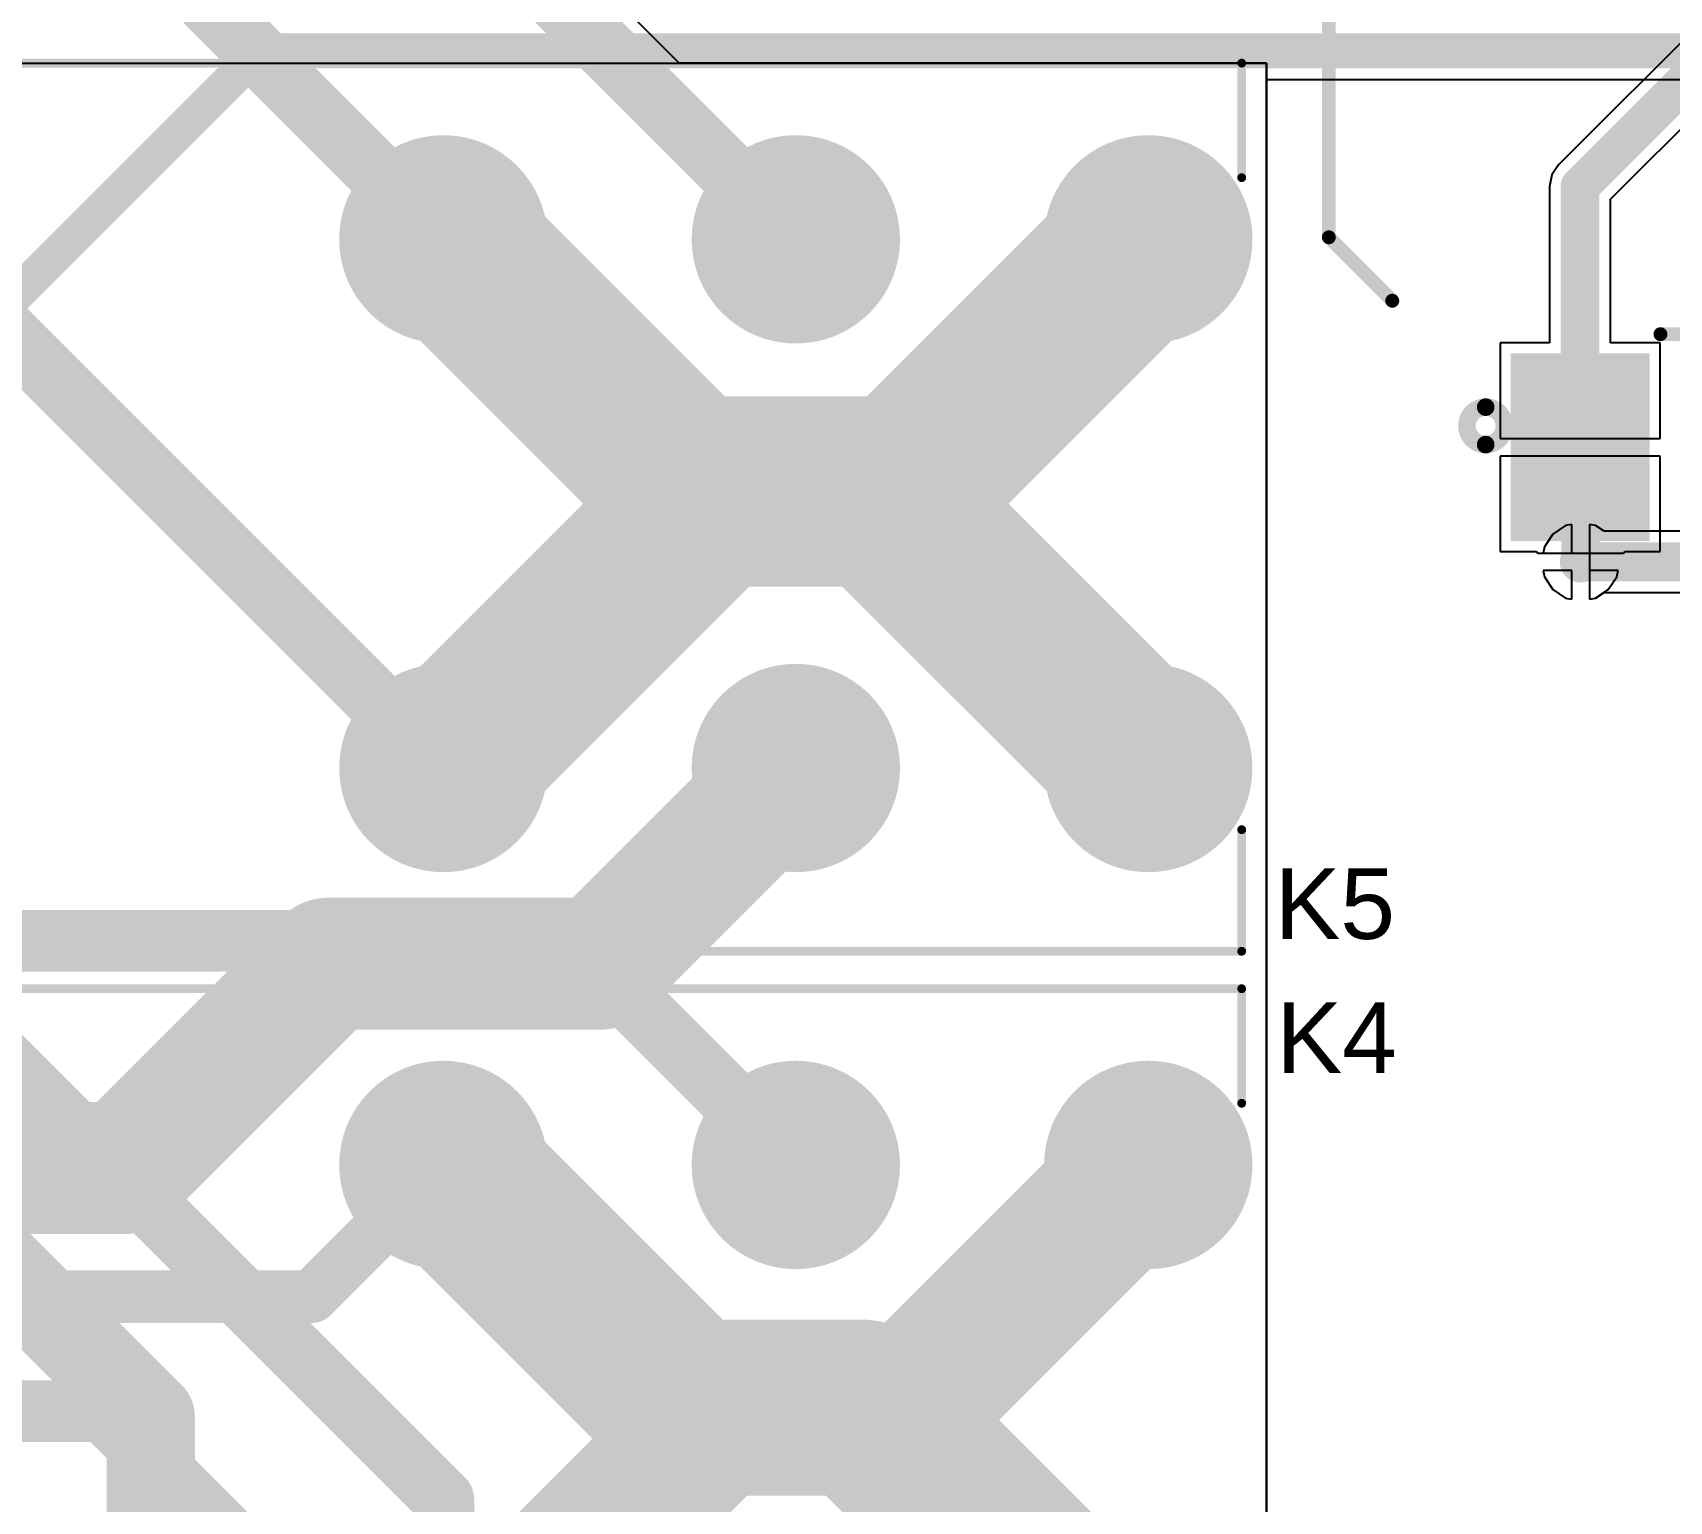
# Model space of a CAD drawing. Header units: millimetres. Extents: x 0 to 214, y 0 to 214.
# Drawn here: x 1.248 to 2.177, y 3.043 to 3.876 of the extents above; entities that cross this region are included whole.
import ezdxf

# ---------------------------------------------------------------- set-up
doc = ezdxf.new("R2010")
doc.units = ezdxf.units.MM
doc.header["$MEASUREMENT"] = 0
for name, color, linetype in [('BottomLayer', 5, 'Continuous'), ('BottomSolder', 6, 'Continuous'), ('MultiLayer', 9, 'Continuous'), ('PadHoleLayer', 156, 'Continuous'), ('TopLayer', 1, 'Continuous'), ('TopOverlay', 2, 'Continuous'), ('TopPaste', 8, 'Continuous'), ('TopSolder', 216, 'Continuous'), ('ViaHoleLayer', 16, 'Continuous')]:
    doc.layers.add(name, color=color, linetype=linetype)
doc.styles.add('Arial', font='', dxfattribs={"height": 0.2})
doc.styles.get('Arial').set_extended_font_data('Arial')

# ---------------------------------------------------------------- blocks, each defined once
blk = doc.blocks.new('DIP_8_18')
at = {"layer": 'BottomLayer'}
h = blk.add_hatch(color=5, dxfattribs=at)
edge = h.paths.add_edge_path()
edge.add_arc((0.15, -0.1), 0.05512, 0, 360)
h = blk.add_hatch(color=5, dxfattribs=at)
edge = h.paths.add_edge_path()
edge.add_arc((0.15, -0.3), 0.05512, 0, 360)
h = blk.add_hatch(color=5, dxfattribs=at)
edge = h.paths.add_edge_path()
edge.add_arc((0.15, -0.5), 0.05512, 0, 360)
at = {"layer": 'BottomSolder'}
h = blk.add_hatch(color=6, dxfattribs=at)
edge = h.paths.add_edge_path()
edge.add_arc((0.15, -0.1), 0.05912, 0, 360)
h = blk.add_hatch(color=6, dxfattribs=at)
edge = h.paths.add_edge_path()
edge.add_arc((0.15, -0.3), 0.05912, 0, 360)
h = blk.add_hatch(color=6, dxfattribs=at)
edge = h.paths.add_edge_path()
edge.add_arc((0.15, -0.5), 0.05912, 0, 360)
at = {"layer": 'MultiLayer'}
h = blk.add_hatch(color=9, dxfattribs=at)
edge = h.paths.add_edge_path()
edge.add_arc((0.15, -0.1), 0.05512, 0, 360)
h = blk.add_hatch(color=9, dxfattribs=at)
edge = h.paths.add_edge_path()
edge.add_arc((0.15, -0.3), 0.05512, 0, 360)
h = blk.add_hatch(color=9, dxfattribs=at)
edge = h.paths.add_edge_path()
edge.add_arc((0.15, -0.5), 0.05512, 0, 360)
at = {"layer": 'PadHoleLayer'}
h = blk.add_hatch(color=156, dxfattribs=at)
edge = h.paths.add_edge_path()
edge.add_arc((0.15, -0.1), 0.0315, 0, 360)
h = blk.add_hatch(color=156, dxfattribs=at)
edge = h.paths.add_edge_path()
edge.add_arc((0.15, -0.3), 0.0315, 0, 360)
h = blk.add_hatch(color=156, dxfattribs=at)
edge = h.paths.add_edge_path()
edge.add_arc((0.15, -0.5), 0.0315, 0, 360)
at = {"layer": 'TopLayer'}
h = blk.add_hatch(color=1, dxfattribs=at)
edge = h.paths.add_edge_path()
edge.add_arc((0.15, -0.1), 0.05512, 0, 360)
h = blk.add_hatch(color=1, dxfattribs=at)
edge = h.paths.add_edge_path()
edge.add_arc((0.15, -0.3), 0.05512, 0, 360)
h = blk.add_hatch(color=1, dxfattribs=at)
edge = h.paths.add_edge_path()
edge.add_arc((0.15, -0.5), 0.05512, 0, 360)
at = {"layer": 'TopSolder'}
h = blk.add_hatch(color=216, dxfattribs=at)
edge = h.paths.add_edge_path()
edge.add_arc((0.15, -0.1), 0.05912, 0, 360)
h = blk.add_hatch(color=216, dxfattribs=at)
edge = h.paths.add_edge_path()
edge.add_arc((0.15, -0.3), 0.05912, 0, 360)
h = blk.add_hatch(color=216, dxfattribs=at)
edge = h.paths.add_edge_path()
edge.add_arc((0.15, -0.5), 0.05912, 0, 360)
at = {"layer": 'TopOverlay', "const_width": 0.005}
for points in [[(0.25, 0.593), (0.25, -0.553)], [(0.185, -0.553), (0.25, -0.553)]]:
    blk.add_lwpolyline(points, dxfattribs=at)
at = {"layer": 'TopOverlay', "const_width": 0.0025}
for points in [[(0.18375, -0.553, 1), (0.18625, -0.553, 1)], [(0.24875, -0.553, 1), (0.25125, -0.553, 1)], [(0.24875, -0.553, 1), (0.25125, -0.553, 1)]]:
    blk.add_lwpolyline(points, format="xyb", close=True, dxfattribs=at)
blk = doc.blocks.new('DIP_8_84')
at = {"layer": 'BottomLayer'}
h = blk.add_hatch(color=5, dxfattribs=at)
edge = h.paths.add_edge_path()
edge.add_arc((-0.15, -0.1), 0.05512, 0, 360)
h = blk.add_hatch(color=5, dxfattribs=at)
edge = h.paths.add_edge_path()
edge.add_arc((0.15, -0.1), 0.05512, 0, 360)
h = blk.add_hatch(color=5, dxfattribs=at)
edge = h.paths.add_edge_path()
edge.add_arc((-0.15, -0.3), 0.05512, 0, 360)
h = blk.add_hatch(color=5, dxfattribs=at)
edge = h.paths.add_edge_path()
edge.add_arc((0.15, -0.3), 0.05512, 0, 360)
h = blk.add_hatch(color=5, dxfattribs=at)
edge = h.paths.add_edge_path()
edge.add_arc((-0.15, -0.5), 0.05512, 0, 360)
h = blk.add_hatch(color=5, dxfattribs=at)
edge = h.paths.add_edge_path()
edge.add_arc((0.15, -0.5), 0.05512, 0, 360)
at = {"layer": 'BottomSolder'}
h = blk.add_hatch(color=6, dxfattribs=at)
edge = h.paths.add_edge_path()
edge.add_arc((-0.15, -0.1), 0.05912, 0, 360)
h = blk.add_hatch(color=6, dxfattribs=at)
edge = h.paths.add_edge_path()
edge.add_arc((0.15, -0.1), 0.05912, 0, 360)
h = blk.add_hatch(color=6, dxfattribs=at)
edge = h.paths.add_edge_path()
edge.add_arc((-0.15, -0.3), 0.05912, 0, 360)
h = blk.add_hatch(color=6, dxfattribs=at)
edge = h.paths.add_edge_path()
edge.add_arc((0.15, -0.3), 0.05912, 0, 360)
h = blk.add_hatch(color=6, dxfattribs=at)
edge = h.paths.add_edge_path()
edge.add_arc((-0.15, -0.5), 0.05912, 0, 360)
h = blk.add_hatch(color=6, dxfattribs=at)
edge = h.paths.add_edge_path()
edge.add_arc((0.15, -0.5), 0.05912, 0, 360)
at = {"layer": 'MultiLayer'}
h = blk.add_hatch(color=9, dxfattribs=at)
edge = h.paths.add_edge_path()
edge.add_arc((-0.15, -0.1), 0.05512, 0, 360)
h = blk.add_hatch(color=9, dxfattribs=at)
edge = h.paths.add_edge_path()
edge.add_arc((0.15, -0.1), 0.05512, 0, 360)
h = blk.add_hatch(color=9, dxfattribs=at)
edge = h.paths.add_edge_path()
edge.add_arc((-0.15, -0.3), 0.05512, 0, 360)
h = blk.add_hatch(color=9, dxfattribs=at)
edge = h.paths.add_edge_path()
edge.add_arc((0.15, -0.3), 0.05512, 0, 360)
h = blk.add_hatch(color=9, dxfattribs=at)
edge = h.paths.add_edge_path()
edge.add_arc((-0.15, -0.5), 0.05512, 0, 360)
h = blk.add_hatch(color=9, dxfattribs=at)
edge = h.paths.add_edge_path()
edge.add_arc((0.15, -0.5), 0.05512, 0, 360)
at = {"layer": 'PadHoleLayer'}
h = blk.add_hatch(color=156, dxfattribs=at)
edge = h.paths.add_edge_path()
edge.add_arc((-0.15, -0.1), 0.0315, 0, 360)
h = blk.add_hatch(color=156, dxfattribs=at)
edge = h.paths.add_edge_path()
edge.add_arc((0.15, -0.1), 0.0315, 0, 360)
h = blk.add_hatch(color=156, dxfattribs=at)
edge = h.paths.add_edge_path()
edge.add_arc((-0.15, -0.3), 0.0315, 0, 360)
h = blk.add_hatch(color=156, dxfattribs=at)
edge = h.paths.add_edge_path()
edge.add_arc((0.15, -0.3), 0.0315, 0, 360)
h = blk.add_hatch(color=156, dxfattribs=at)
edge = h.paths.add_edge_path()
edge.add_arc((-0.15, -0.5), 0.0315, 0, 360)
h = blk.add_hatch(color=156, dxfattribs=at)
edge = h.paths.add_edge_path()
edge.add_arc((0.15, -0.5), 0.0315, 0, 360)
at = {"layer": 'TopLayer'}
h = blk.add_hatch(color=1, dxfattribs=at)
edge = h.paths.add_edge_path()
edge.add_arc((-0.15, -0.1), 0.05512, 0, 360)
h = blk.add_hatch(color=1, dxfattribs=at)
edge = h.paths.add_edge_path()
edge.add_arc((0.15, -0.1), 0.05512, 0, 360)
h = blk.add_hatch(color=1, dxfattribs=at)
edge = h.paths.add_edge_path()
edge.add_arc((-0.15, -0.3), 0.05512, 0, 360)
h = blk.add_hatch(color=1, dxfattribs=at)
edge = h.paths.add_edge_path()
edge.add_arc((0.15, -0.3), 0.05512, 0, 360)
h = blk.add_hatch(color=1, dxfattribs=at)
edge = h.paths.add_edge_path()
edge.add_arc((-0.15, -0.5), 0.05512, 0, 360)
h = blk.add_hatch(color=1, dxfattribs=at)
edge = h.paths.add_edge_path()
edge.add_arc((0.15, -0.5), 0.05512, 0, 360)
at = {"layer": 'TopSolder'}
h = blk.add_hatch(color=216, dxfattribs=at)
edge = h.paths.add_edge_path()
edge.add_arc((-0.15, -0.1), 0.05912, 0, 360)
h = blk.add_hatch(color=216, dxfattribs=at)
edge = h.paths.add_edge_path()
edge.add_arc((0.15, -0.1), 0.05912, 0, 360)
h = blk.add_hatch(color=216, dxfattribs=at)
edge = h.paths.add_edge_path()
edge.add_arc((-0.15, -0.3), 0.05912, 0, 360)
h = blk.add_hatch(color=216, dxfattribs=at)
edge = h.paths.add_edge_path()
edge.add_arc((0.15, -0.3), 0.05912, 0, 360)
h = blk.add_hatch(color=216, dxfattribs=at)
edge = h.paths.add_edge_path()
edge.add_arc((-0.15, -0.5), 0.05912, 0, 360)
h = blk.add_hatch(color=216, dxfattribs=at)
edge = h.paths.add_edge_path()
edge.add_arc((0.15, -0.5), 0.05912, 0, 360)
at = {"layer": 'TopOverlay', "const_width": 0.005}
for points in [[(-0.254, 0.593), (-0.254, -0.553)], [(0.25, 0.593), (0.25, -0.553)], [(-0.254, -0.553), (-0.185, -0.553)], [(0.185, -0.553), (0.25, -0.553)]]:
    blk.add_lwpolyline(points, dxfattribs=at)
at = {"layer": 'TopOverlay', "const_width": 0.0025}
for points in [[(-0.25525, -0.553, 1), (-0.25275, -0.553, 1)], [(-0.25525, -0.553, 1), (-0.25275, -0.553, 1)], [(-0.18625, -0.553, 1), (-0.18375, -0.553, 1)], [(0.18375, -0.553, 1), (0.18625, -0.553, 1)], [(0.24875, -0.553, 1), (0.25125, -0.553, 1)], [(0.24875, -0.553, 1), (0.25125, -0.553, 1)]]:
    blk.add_lwpolyline(points, format="xyb", close=True, dxfattribs=at)
blk = doc.blocks.new('TL3300CF160Q_271')
at = {"layer": 'TopLayer'}
for points in [[(-0.25591, 0.06299), (-0.35433, 0.06299), (-0.35433, 0.13386), (-0.25591, 0.13386)], [(0.35433, 0.06299), (0.25591, 0.06299), (0.25591, 0.13386), (0.35433, 0.13386)], [(-0.25591, -0.13386), (-0.35433, -0.13386), (-0.35433, -0.06299), (-0.25591, -0.06299)], [(0.35433, -0.13386), (0.25591, -0.13386), (0.25591, -0.06299), (0.35433, -0.06299)]]:
    blk.add_hatch(color=1, dxfattribs=at).paths.add_polyline_path(points)
at = {"layer": 'TopPaste'}
for points in [[(-0.25591, 0.06299), (-0.35433, 0.06299), (-0.35433, 0.13386), (-0.25591, 0.13386)], [(0.35433, 0.06299), (0.25591, 0.06299), (0.25591, 0.13386), (0.35433, 0.13386)], [(-0.25591, -0.13386), (-0.35433, -0.13386), (-0.35433, -0.06299), (-0.25591, -0.06299)], [(0.35433, -0.13386), (0.25591, -0.13386), (0.25591, -0.06299), (0.35433, -0.06299)]]:
    blk.add_hatch(color=8, dxfattribs=at).paths.add_polyline_path(points)
at = {"layer": 'TopSolder'}
for points in [[(-0.25191, 0.05899), (-0.35833, 0.05899), (-0.35833, 0.13786), (-0.25191, 0.13786)], [(0.35833, 0.05899), (0.25191, 0.05899), (0.25191, 0.13786), (0.35833, 0.13786)], [(-0.25191, -0.13786), (-0.35833, -0.13786), (-0.35833, -0.05899), (-0.25191, -0.05899)], [(0.35833, -0.13786), (0.25191, -0.13786), (0.25191, -0.05899), (0.35833, -0.05899)]]:
    blk.add_hatch(color=216, dxfattribs=at).paths.add_polyline_path(points)
at = {"layer": 'TopOverlay', "const_width": 0.00787}
for points in [[(-0.186, 0.241), (-0.222, 0.205)], [(-0.186, 0.241), (0.186, 0.241)], [(0.186, 0.241), (0.222, 0.205)], [(-0.24098, 0.05284), (-0.241, -0.051)], [(0.24202, 0.05384), (0.242, -0.055)], [(-0.222, -0.205), (-0.186, -0.241)], [(0.222, -0.205), (0.186, -0.241)], [(-0.186, -0.241), (0.186, -0.241)]]:
    blk.add_lwpolyline(points, dxfattribs=at)
at = {"layer": 'TopOverlay'}
for points, const_width in [([(-0.18797, 0.241, 1), (-0.18403, 0.241, 1)], 0.00394), ([(-0.18797, 0.241, 1), (-0.18403, 0.241, 1)], 0.00394), ([(0.18403, 0.241, 1), (0.18797, 0.241, 1)], 0.00394), ([(0.18403, 0.241, 1), (0.18797, 0.241, 1)], 0.00394), ([(-0.22397, 0.205, 1), (-0.22003, 0.205, 1)], 0.00394), ([(0.22003, 0.205, 1), (0.22397, 0.205, 1)], 0.00394), ([(-0.28237, 0.152, 1), (-0.30363, 0.152, 1)], 0.01), ([(-0.30613, 0.152, 1), (-0.30113, 0.152, 1)], 0.005), ([(-0.28487, 0.152, 1), (-0.27987, 0.152, 1)], 0.005), ([(-0.24295, 0.05284, 1), (-0.23902, 0.05284, 1)], 0.00394), ([(0.24005, 0.05384, 1), (0.24398, 0.05384, 1)], 0.00394), ([(-0.24297, -0.051, 1), (-0.23903, -0.051, 1)], 0.00394), ([(0.24003, -0.055, 1), (0.24397, -0.055, 1)], 0.00394), ([(-0.22397, -0.205, 1), (-0.22003, -0.205, 1)], 0.00394), ([(0.22003, -0.205, 1), (0.22397, -0.205, 1)], 0.00394), ([(-0.18797, -0.241, 1), (-0.18403, -0.241, 1)], 0.00394), ([(-0.18797, -0.241, 1), (-0.18403, -0.241, 1)], 0.00394), ([(0.18403, -0.241, 1), (0.18797, -0.241, 1)], 0.00394), ([(0.18403, -0.241, 1), (0.18797, -0.241, 1)], 0.00394)]:
    blk.add_lwpolyline(points, format="xyb", close=True, dxfattribs=dict(at, const_width=const_width))

msp = doc.modelspace()

# ---------------------------------------------------------------- hatches: boundary and pattern name
at = {"layer": 'BottomLayer'}
h = msp.add_hatch(color=5, dxfattribs=at)
edge = h.paths.add_edge_path()
edge.add_arc((2.1263, 3.576), 0.01181, 0, 360)
at = {"layer": 'BottomSolder'}
h = msp.add_hatch(color=6, dxfattribs=at)
edge = h.paths.add_edge_path()
edge.add_arc((2.1263, 3.576), 0.00591, 0, 360)
at = {"layer": 'TopLayer'}
h = msp.add_hatch(color=1, dxfattribs=at)
edge = h.paths.add_edge_path()
edge.add_arc((2.1263, 3.576), 0.01181, 0, 360)
at = {"layer": 'TopSolder'}
h = msp.add_hatch(color=216, dxfattribs=at)
edge = h.paths.add_edge_path()
edge.add_arc((2.1263, 3.576), 0.00591, 0, 360)
at = {"layer": 'ViaHoleLayer'}
h = msp.add_hatch(color=16, dxfattribs=at)
edge = h.paths.add_edge_path()
edge.add_arc((2.1263, 3.576), 0.00591, 0, 360)

# ---------------------------------------------------------------- linework, layer by layer
at = {"layer": 'BottomLayer'}
for p, q in [((0.78, 3.859), (1.948, 3.859)), ((1.948, 3.859), (1.948, 2.829)), ((1.948, 2.85631), (1.948, 3.84969)), ((1.948, 3.84969), (2.19524, 3.84969)), ((2.11779, 3.59655), (2.11058, 3.59172)), ((2.1213, 3.59724), (2.11779, 3.59655)), ((2.1213, 3.581), (2.1213, 3.59724)), ((2.13481, 3.59655), (2.1313, 3.59724)), ((2.1313, 3.59724), (2.1313, 3.576)), ((2.13962, 3.59333), (2.13481, 3.59655)), ((2.10576, 3.58451), (2.10506, 3.581)), ((2.11058, 3.59172), (2.10576, 3.58451)), ((2.23794, 3.59333), (2.13962, 3.59333)), ((2.10506, 3.581), (2.1213, 3.581)), ((2.1313, 3.576), (2.1313, 3.55476)), ((2.1213, 3.571), (2.10506, 3.571)), ((2.10506, 3.571), (2.10576, 3.56749)), ((2.10576, 3.56749), (2.11058, 3.56028)), ((2.1213, 3.55476), (2.1213, 3.571)), ((2.11058, 3.56028), (2.11779, 3.55545)), ((2.13481, 3.55545), (2.13962, 3.55867)), ((2.13962, 3.55867), (2.254, 3.55867)), ((2.11779, 3.55545), (2.1213, 3.55476)), ((2.1313, 3.55476), (2.13481, 3.55545))]:
    msp.add_line(p, q, dxfattribs=at)
for points, const_width in [([(1.176, 3.665), (1.377, 3.866)], 0.02), ([(1.377, 3.866), (2.202, 3.866)], 0.02), ([(1.481, 3.759), (1.62, 3.62)], 0.1), ([(1.62, 3.62), (1.72, 3.62)], 0.1), ([(1.72, 3.62), (1.881, 3.459)], 0.1), ([(2.1263, 3.576), (2.254, 3.576)], 0.022), ([(0.795, 3.361), (1.55375, 3.361)], 0.035), ([(1.55375, 3.361), (1.681, 3.23375)], 0.035), ([(1.209, 3.316), (1.481, 3.044)], 0.035), ([(1.74025, 3.093), (1.881, 3.23375)], 0.085), ([(1.174, 3.232), (1.315, 3.091)], 0.05), ([(1.481, 2.93375), (1.64025, 3.093)], 0.085), ([(1.64025, 3.093), (1.74025, 3.093)], 0.085), ([(1.315, 2.861), (1.315, 3.091)], 0.05), ([(1.481, 2.93375), (1.481, 3.044)], 0.035)]:
    msp.add_lwpolyline(points, dxfattribs=dict(at, const_width=const_width))
for points, const_width in [([(1.372, 3.866, 1), (1.382, 3.866, 1)], 0.01), ([(1.372, 3.866, 1), (1.382, 3.866, 1)], 0.01), ([(1.456, 3.759, 1), (1.506, 3.759, 1)], 0.05), ([(1.595, 3.62, 1), (1.645, 3.62, 1)], 0.05), ([(1.595, 3.62, 1), (1.645, 3.62, 1)], 0.05), ([(1.695, 3.62, 1), (1.745, 3.62, 1)], 0.05), ([(1.695, 3.62, 1), (1.745, 3.62, 1)], 0.05), ([(2.1208, 3.576, 1), (2.1318, 3.576, 1)], 0.011), ([(1.856, 3.459, 1), (1.906, 3.459, 1)], 0.05), ([(1.545, 3.361, 1), (1.5625, 3.361, 1)], 0.0175), ([(1.545, 3.361, 1), (1.5625, 3.361, 1)], 0.0175), ([(1.85975, 3.23375, 1), (1.90225, 3.23375, 1)], 0.0425), ([(1.67225, 3.23375, 1), (1.68975, 3.23375, 1)], 0.0175), ([(1.619, 3.093, 1), (1.6615, 3.093, 1)], 0.0425), ([(1.619, 3.093, 1), (1.6615, 3.093, 1)], 0.0425), ([(1.719, 3.093, 1), (1.7615, 3.093, 1)], 0.0425), ([(1.719, 3.093, 1), (1.7615, 3.093, 1)], 0.0425), ([(1.3025, 3.091, 1), (1.3275, 3.091, 1)], 0.025), ([(1.3025, 3.091, 1), (1.3275, 3.091, 1)], 0.025), ([(1.47225, 3.044, 1), (1.48975, 3.044, 1)], 0.0175), ([(1.47225, 3.044, 1), (1.48975, 3.044, 1)], 0.0175)]:
    msp.add_lwpolyline(points, format="xyb", close=True, dxfattribs=dict(at, const_width=const_width))
at = {"layer": 'TopLayer'}
for p, q in [((1.61489, 3.859), (1.52212, 3.95176)), ((2.20274, 3.89026), (2.11376, 3.80127)), ((0.78, 3.859), (1.948, 3.859)), ((1.948, 3.859), (1.61489, 3.859)), ((1.948, 3.859), (1.948, 2.829)), ((1.948, 2.829), (1.948, 3.859)), ((2.14335, 3.78184), (2.22218, 3.86067)), ((2.11376, 3.80127), (2.11, 3.79565)), ((2.11, 3.79565), (2.10869, 3.78902)), ((2.10869, 3.78902), (2.10869, 3.70025)), ((2.14335, 3.70025), (2.14335, 3.78184)), ((2.10869, 3.70025), (2.08059, 3.70025)), ((2.08059, 3.70025), (2.08059, 3.64604)), ((2.17145, 3.70025), (2.14335, 3.70025)), ((2.17145, 3.64604), (2.17145, 3.70025)), ((2.08059, 3.64604), (2.12602, 3.64604)), ((2.12602, 3.64604), (2.17145, 3.64604)), ((2.12602, 3.63604), (2.08059, 3.63604)), ((2.08059, 3.63604), (2.08059, 3.58183)), ((2.17145, 3.63604), (2.12602, 3.63604)), ((2.17145, 3.58183), (2.17145, 3.63604)), ((2.08059, 3.58183), (2.10128, 3.58183)), ((2.10128, 3.58183), (2.10196, 3.581)), ((2.10196, 3.581), (2.15064, 3.581)), ((2.15064, 3.581), (2.15132, 3.58183)), ((2.15132, 3.58183), (2.17145, 3.58183)), ((2.1213, 3.571), (2.10506, 3.571)), ((2.10506, 3.571), (2.10576, 3.56749)), ((2.10576, 3.56749), (2.11058, 3.56028)), ((2.1213, 3.55476), (2.1213, 3.571)), ((2.14754, 3.571), (2.1313, 3.571)), ((2.1313, 3.571), (2.1313, 3.55476)), ((2.14203, 3.56028), (2.14685, 3.56749)), ((2.14685, 3.56749), (2.14754, 3.571)), ((2.11058, 3.56028), (2.11779, 3.55545)), ((2.13481, 3.55545), (2.14203, 3.56028)), ((2.11779, 3.55545), (2.1213, 3.55476)), ((2.1313, 3.55476), (2.13481, 3.55545))]:
    msp.add_line(p, q, dxfattribs=at)
for points, const_width in [([(1.505, 3.935), (1.681, 3.759)], 0.035), ([(1.346, 3.894), (1.481, 3.759)], 0.035), ([(2.12602, 3.78902), (2.215, 3.878)], 0.022), ([(1.097, 3.843), (1.481, 3.459)], 0.035), ([(1.734, 3.612), (1.881, 3.759)], 0.1), ([(2.12602, 3.64104), (2.12602, 3.78902)], 0.022), ([(1.481, 3.459), (1.634, 3.612)], 0.1), ([(1.634, 3.612), (1.734, 3.612)], 0.1), ([(2.1263, 3.576), (2.1263, 3.64076)], 0.022), ([(1.57, 3.348), (1.681, 3.459)], 0.075), ([(1.3, 3.232), (1.416, 3.348)], 0.075), ([(1.416, 3.348), (1.57, 3.348)], 0.075), ([(1.481, 3.23375), (1.61875, 3.096)], 0.1), ([(1.174, 3.232), (1.3, 3.232)], 0.075), ([(1.40625, 3.159), (1.481, 3.23375)], 0.03), ([(1.088, 3.159), (1.40625, 3.159)], 0.03), ([(1.61875, 3.096), (1.71875, 3.096)], 0.1), ([(1.71875, 3.096), (1.881, 2.93375)], 0.1), ([(1.216, 3.094), (1.288, 3.094)], 0.035), ([(1.288, 3.094), (1.392, 2.99)], 0.035)]:
    msp.add_lwpolyline(points, dxfattribs=dict(at, const_width=const_width))
for points, const_width in [([(1.856, 3.759, 1), (1.906, 3.759, 1)], 0.05), ([(2.12052, 3.78902, 1), (2.13152, 3.78902, 1)], 0.011), ([(2.12052, 3.78902, 1), (2.13152, 3.78902, 1)], 0.011), ([(1.47225, 3.759, 1), (1.48975, 3.759, 1)], 0.0175), ([(1.67225, 3.759, 1), (1.68975, 3.759, 1)], 0.0175), ([(1.609, 3.612, 1), (1.659, 3.612, 1)], 0.05), ([(1.609, 3.612, 1), (1.659, 3.612, 1)], 0.05), ([(1.709, 3.612, 1), (1.759, 3.612, 1)], 0.05), ([(1.709, 3.612, 1), (1.759, 3.612, 1)], 0.05), ([(2.12052, 3.64104, 1), (2.13152, 3.64104, 1)], 0.011), ([(2.1208, 3.64076, 1), (2.1318, 3.64076, 1)], 0.011), ([(2.1208, 3.576, 1), (2.1318, 3.576, 1)], 0.011), ([(1.456, 3.459, 1), (1.506, 3.459, 1)], 0.05), ([(1.66225, 3.459, 1), (1.69975, 3.459, 1)], 0.0375), ([(1.47225, 3.459, 1), (1.48975, 3.459, 1)], 0.0175), ([(1.39725, 3.348, 1), (1.43475, 3.348, 1)], 0.0375), ([(1.39725, 3.348, 1), (1.43475, 3.348, 1)], 0.0375), ([(1.55125, 3.348, 1), (1.58875, 3.348, 1)], 0.0375), ([(1.55125, 3.348, 1), (1.58875, 3.348, 1)], 0.0375), ([(1.456, 3.23375, 1), (1.506, 3.23375, 1)], 0.05), ([(1.28125, 3.232, 1), (1.31875, 3.232, 1)], 0.0375), ([(1.28125, 3.232, 1), (1.31875, 3.232, 1)], 0.0375), ([(1.4735, 3.23375, 1), (1.4885, 3.23375, 1)], 0.015), ([(1.39875, 3.159, 1), (1.41375, 3.159, 1)], 0.015), ([(1.39875, 3.159, 1), (1.41375, 3.159, 1)], 0.015), ([(1.59375, 3.096, 1), (1.64375, 3.096, 1)], 0.05), ([(1.59375, 3.096, 1), (1.64375, 3.096, 1)], 0.05), ([(1.69375, 3.096, 1), (1.74375, 3.096, 1)], 0.05), ([(1.69375, 3.096, 1), (1.74375, 3.096, 1)], 0.05), ([(1.27925, 3.094, 1), (1.29675, 3.094, 1)], 0.0175), ([(1.27925, 3.094, 1), (1.29675, 3.094, 1)], 0.0175)]:
    msp.add_lwpolyline(points, format="xyb", close=True, dxfattribs=dict(at, const_width=const_width))

# ---------------------------------------------------------------- block references
at = {"rotation": 90}
for name, p in [('TL3300CF160Q_271', (2.22444, 3.94616)), ('DIP_8_84', (1.381, 3.609)), ('DIP_8_18', (1.381, 3.08375))]:
    msp.add_blockref(name, p, dxfattribs=at)

# ---------------------------------------------------------------- texts
at = {"layer": 'TopOverlay', "style": 'Arial'}
for s, p in [('K5', (1.95268, 3.36201)), ('K4', (1.95368, 3.28601))]:
    msp.add_text(s, height=0.04, dxfattribs=at).set_placement(p)

doc.saveas('drawing.dxf')
